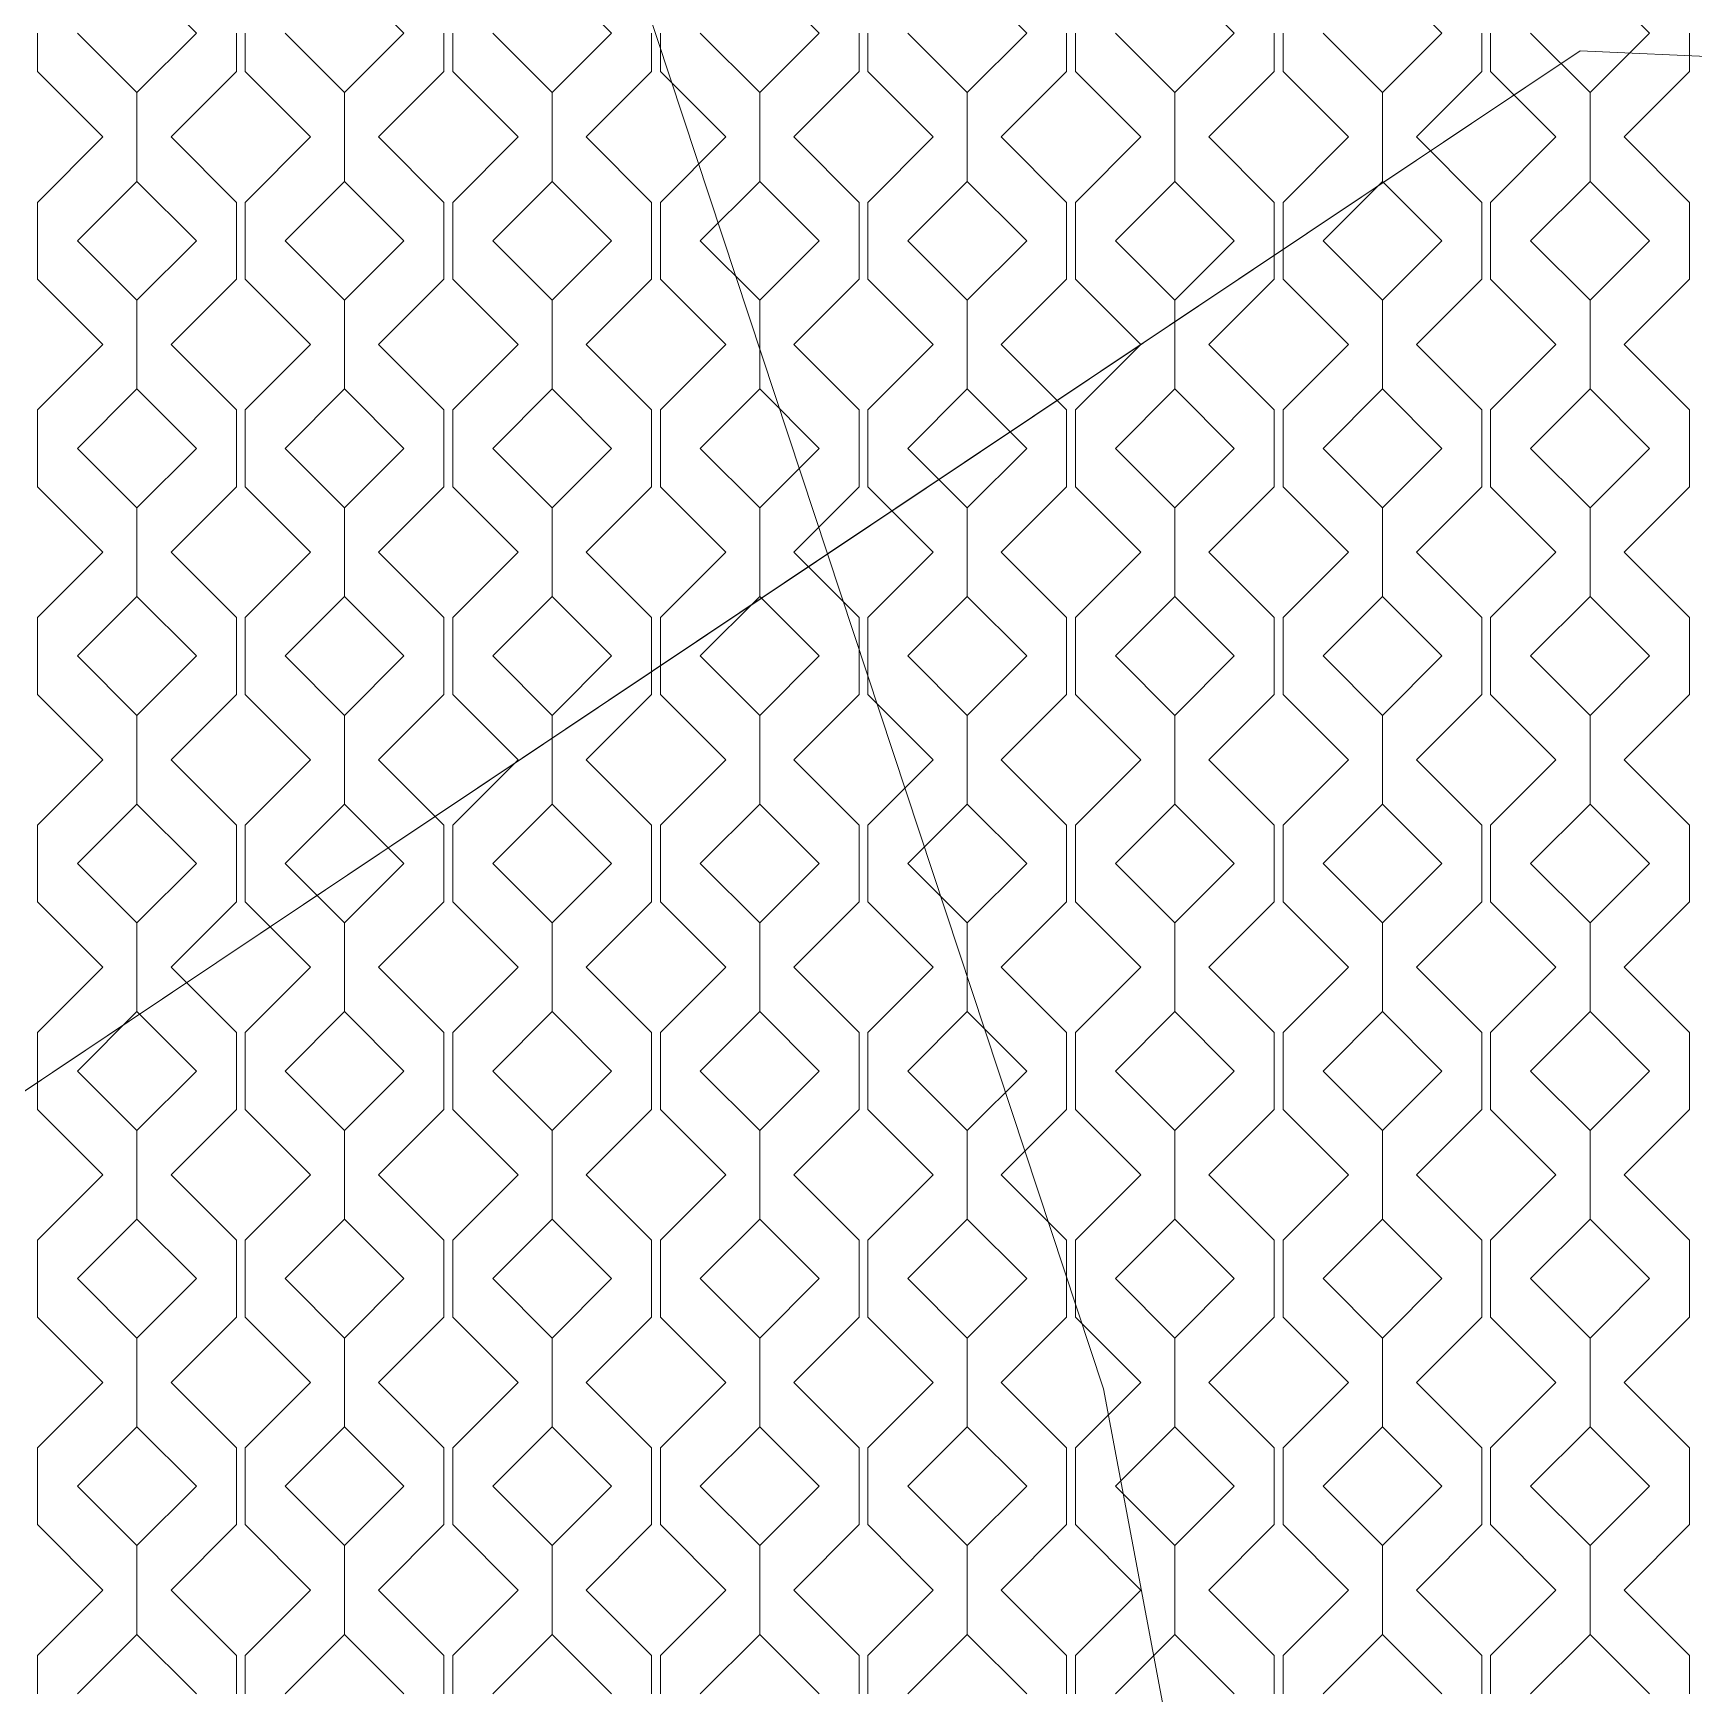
# Model space of a CAD drawing. Header units: millimetres. Extents: x -20794 to 71174, y -103753 to 30644.
# Drawn here: x -2167 to 500, y 15667 to 18333 of the extents above; entities that cross this region are included whole.
import ezdxf

# ---------------------------------------------------------------- set-up
doc = ezdxf.new("R2010")
doc.units = ezdxf.units.MM
doc.header["$MEASUREMENT"] = 0
doc.layers.add('2D - Общий_Ном._пера__1', color=7, linetype='Continuous', lineweight=13)
doc.layers.add('Местность - Рельеф_Ном._пера__1', color=7, linetype='Continuous', lineweight=13)
doc.layers.add('Местность - Рельеф', color=7, linetype='Continuous')
doc.layers.add('Местность - Рельеф_Ном._пера__102', color=7, linetype='Continuous', lineweight=5, true_color=0xcccccc)

# ---------------------------------------------------------------- blocks, each defined once
blk = doc.blocks.new('*X1')
at = {"layer": 'Местность - Рельеф_Ном._пера__102', "color": 254, "linetype": 'Continuous', "lineweight": 5, "true_color": 0xcccccc}
for p, q in [((-1999.997835, 18428.7446), (-1904.5682, 18333.315)), ((-1666.664835, 18428.7446), (-1571.2352, 18333.315)), ((-1333.331835, 18428.7446), (-1237.9022, 18333.315)), ((-999.998835, 18428.7446), (-904.5692, 18333.315)), ((-666.665835, 18428.7446), (-571.2362, 18333.315)), ((-333.332835, 18428.7446), (-237.9032, 18333.315)), ((0.000165, 18428.7446), (95.4298, 18333.315)), ((333.333165, 18428.7446), (428.7628, 18333.315)), ((-2159.567, 18333.315), (-2159.567, 18271.571)), ((-1999.998, 18237.886), (-2095.427, 18333.315)), ((-1904.5684, 18333.315), (-1999.998, 18237.886)), ((-1840.429, 18333.315), (-1840.429, 18271.571)), ((-1826.234, 18333.315), (-1826.234, 18271.571)), ((-1666.665, 18237.886), (-1762.094, 18333.315)), ((-1571.2354, 18333.315), (-1666.665, 18237.886)), ((-1507.096, 18333.315), (-1507.096, 18271.571)), ((-1492.901, 18333.315), (-1492.901, 18271.571)), ((-1333.332, 18237.886), (-1428.761, 18333.315)), ((-1237.9024, 18333.315), (-1333.332, 18237.886)), ((-1173.763, 18333.315), (-1173.763, 18271.571)), ((-1159.568, 18333.315), (-1159.568, 18271.571)), ((-999.999, 18237.886), (-1095.428, 18333.315)), ((-904.5694, 18333.315), (-999.999, 18237.886)), ((-840.43, 18333.315), (-840.43, 18271.571)), ((-826.235, 18333.315), (-826.235, 18271.571)), ((-666.666, 18237.886), (-762.095, 18333.315)), ((-571.2364, 18333.315), (-666.666, 18237.886)), ((-507.097, 18333.315), (-507.097, 18271.571)), ((-492.902, 18333.315), (-492.902, 18271.571)), ((-333.333, 18237.886), (-428.762, 18333.315)), ((-237.9034, 18333.315), (-333.333, 18237.886)), ((-173.764, 18333.315), (-173.764, 18271.571)), ((-159.569, 18333.315), (-159.569, 18271.571)), ((0, 18237.886), (-95.429, 18333.315)), ((95.4296, 18333.315), (0, 18237.886)), ((159.569, 18333.315), (159.569, 18271.571)), ((173.764, 18333.315), (173.764, 18271.571)), ((333.333, 18237.886), (237.904, 18333.315)), ((428.7626, 18333.315), (333.333, 18237.886)), ((492.902, 18333.315), (492.902, 18271.571)), ((-2054.645, 18166.649), (-2159.567, 18271.571)), ((-1840.429, 18271.571), (-1945.3511, 18166.649)), ((-1721.312, 18166.649), (-1826.234, 18271.571)), ((-1507.096, 18271.571), (-1612.0181, 18166.649)), ((-1387.979, 18166.649), (-1492.901, 18271.571)), ((-1173.763, 18271.571), (-1278.6851, 18166.649)), ((-1054.646, 18166.649), (-1159.568, 18271.571)), ((-840.43, 18271.571), (-945.3521, 18166.649)), ((-721.313, 18166.649), (-826.235, 18271.571)), ((-507.097, 18271.571), (-612.0191, 18166.649)), ((-387.98, 18166.649), (-492.902, 18271.571)), ((-173.764, 18271.571), (-278.6861, 18166.649)), ((-54.647, 18166.649), (-159.569, 18271.571)), ((159.569, 18271.571), (54.6469, 18166.649)), ((278.686, 18166.649), (173.764, 18271.571)), ((492.902, 18271.571), (387.9799, 18166.649)), ((-1999.998, 18095.4116), (-1999.998, 18237.886)), ((-1999.997835, 18237.886), (-1999.997835, 18095.4116)), ((-1666.665, 18095.4116), (-1666.665, 18237.886)), ((-1666.664835, 18237.886), (-1666.664835, 18095.4116)), ((-1333.332, 18095.4116), (-1333.332, 18237.886)), ((-1333.331835, 18237.886), (-1333.331835, 18095.4116)), ((-999.999, 18095.4116), (-999.999, 18237.886)), ((-999.998835, 18237.886), (-999.998835, 18095.4116)), ((-666.666, 18095.4116), (-666.666, 18237.886)), ((-666.665835, 18237.886), (-666.665835, 18095.4116)), ((-333.333, 18095.4116), (-333.333, 18237.886)), ((-333.332835, 18237.886), (-333.332835, 18095.4116)), ((0, 18095.4116), (0, 18237.886)), ((0.000165, 18237.886), (0.000165, 18095.4116)), ((333.333, 18095.4116), (333.333, 18237.886)), ((333.333165, 18237.886), (333.333165, 18095.4116)), ((-2159.567, 18061.7265), (-2054.645, 18166.649)), ((-1945.3511, 18166.649), (-1840.429, 18061.7265)), ((-1826.234, 18061.7265), (-1721.312, 18166.649)), ((-1612.0181, 18166.649), (-1507.096, 18061.7265)), ((-1492.901, 18061.7265), (-1387.979, 18166.649)), ((-1278.6851, 18166.649), (-1173.763, 18061.7265)), ((-1159.568, 18061.7265), (-1054.646, 18166.649)), ((-945.3521, 18166.649), (-840.43, 18061.7265)), ((-826.235, 18061.7265), (-721.313, 18166.649)), ((-612.0191, 18166.649), (-507.097, 18061.7265)), ((-492.902, 18061.7265), (-387.98, 18166.649)), ((-278.6861, 18166.649), (-173.764, 18061.7265)), ((-159.569, 18061.7265), (-54.647, 18166.649)), ((54.6469, 18166.649), (159.569, 18061.7265)), ((173.764, 18061.7265), (278.686, 18166.649)), ((387.9799, 18166.649), (492.902, 18061.7265)), ((-2095.427, 17999.982165), (-1999.998, 18095.4118)), ((-1999.997835, 18095.4116), (-1904.5682, 17999.982)), ((-1762.094, 17999.982165), (-1666.665, 18095.4118)), ((-1666.664835, 18095.4116), (-1571.2352, 17999.982)), ((-1428.761, 17999.982165), (-1333.332, 18095.4118)), ((-1333.331835, 18095.4116), (-1237.9022, 17999.982)), ((-1095.428, 17999.982165), (-999.999, 18095.4118)), ((-999.998835, 18095.4116), (-904.5692, 17999.982)), ((-762.095, 17999.982165), (-666.666, 18095.4118)), ((-666.665835, 18095.4116), (-571.2362, 17999.982)), ((-428.762, 17999.982165), (-333.333, 18095.4118)), ((-333.332835, 18095.4116), (-237.9032, 17999.982)), ((-95.429, 17999.982165), (0, 18095.4118)), ((0.000165, 18095.4116), (95.4298, 17999.982)), ((237.904, 17999.982165), (333.333, 18095.4118)), ((333.333165, 18095.4116), (428.7628, 17999.982)), ((-2159.567, 18061.7265), (-2159.567, 17999.982)), ((-1840.429, 18061.7265), (-1840.429, 17999.982)), ((-1826.234, 18061.7265), (-1826.234, 17999.982)), ((-1507.096, 18061.7265), (-1507.096, 17999.982)), ((-1492.901, 18061.7265), (-1492.901, 17999.982)), ((-1173.763, 18061.7265), (-1173.763, 17999.982)), ((-1159.568, 18061.7265), (-1159.568, 17999.982)), ((-840.43, 18061.7265), (-840.43, 17999.982)), ((-826.235, 18061.7265), (-826.235, 17999.982)), ((-507.097, 18061.7265), (-507.097, 17999.982)), ((-492.902, 18061.7265), (-492.902, 17999.982)), ((-173.764, 18061.7265), (-173.764, 17999.982)), ((-159.569, 18061.7265), (-159.569, 17999.982)), ((159.569, 18061.7265), (159.569, 17999.982)), ((173.764, 18061.7265), (173.764, 17999.982)), ((492.902, 18061.7265), (492.902, 17999.982)), ((-2159.567, 17999.982), (-2159.567, 17938.238)), ((-1999.998, 17904.553), (-2095.427, 17999.982)), ((-1904.5684, 17999.982), (-1999.998, 17904.553)), ((-1840.429, 17999.982), (-1840.429, 17938.238)), ((-1826.234, 17999.982), (-1826.234, 17938.238)), ((-1666.665, 17904.553), (-1762.094, 17999.982)), ((-1571.2354, 17999.982), (-1666.665, 17904.553)), ((-1507.096, 17999.982), (-1507.096, 17938.238)), ((-1492.901, 17999.982), (-1492.901, 17938.238)), ((-1333.332, 17904.553), (-1428.761, 17999.982)), ((-1237.9024, 17999.982), (-1333.332, 17904.553)), ((-1173.763, 17999.982), (-1173.763, 17938.238)), ((-1159.568, 17999.982), (-1159.568, 17938.238)), ((-999.999, 17904.553), (-1095.428, 17999.982)), ((-904.5694, 17999.982), (-999.999, 17904.553)), ((-840.43, 17999.982), (-840.43, 17938.238)), ((-826.235, 17999.982), (-826.235, 17938.238)), ((-666.666, 17904.553), (-762.095, 17999.982)), ((-571.2364, 17999.982), (-666.666, 17904.553)), ((-507.097, 17999.982), (-507.097, 17938.238)), ((-492.902, 17999.982), (-492.902, 17938.238)), ((-333.333, 17904.553), (-428.762, 17999.982)), ((-237.9034, 17999.982), (-333.333, 17904.553)), ((-173.764, 17999.982), (-173.764, 17938.238)), ((-159.569, 17999.982), (-159.569, 17938.238)), ((0, 17904.553), (-95.429, 17999.982)), ((95.4296, 17999.982), (0, 17904.553)), ((159.569, 17999.982), (159.569, 17938.238)), ((173.764, 17999.982), (173.764, 17938.238)), ((333.333, 17904.553), (237.904, 17999.982)), ((428.7626, 17999.982), (333.333, 17904.553)), ((492.902, 17999.982), (492.902, 17938.238)), ((-2054.645, 17833.316), (-2159.567, 17938.238)), ((-1840.429, 17938.238), (-1945.3511, 17833.316)), ((-1721.312, 17833.316), (-1826.234, 17938.238)), ((-1507.096, 17938.238), (-1612.0181, 17833.316)), ((-1387.979, 17833.316), (-1492.901, 17938.238)), ((-1173.763, 17938.238), (-1278.6851, 17833.316)), ((-1054.646, 17833.316), (-1159.568, 17938.238)), ((-840.43, 17938.238), (-945.3521, 17833.316)), ((-721.313, 17833.316), (-826.235, 17938.238)), ((-507.097, 17938.238), (-612.0191, 17833.316)), ((-387.98, 17833.316), (-492.902, 17938.238)), ((-173.764, 17938.238), (-278.6861, 17833.316)), ((-54.647, 17833.316), (-159.569, 17938.238)), ((159.569, 17938.238), (54.6469, 17833.316)), ((278.686, 17833.316), (173.764, 17938.238)), ((492.902, 17938.238), (387.9799, 17833.316)), ((-1999.998, 17762.0786), (-1999.998, 17904.553)), ((-1999.997835, 17904.553), (-1999.997835, 17762.0786)), ((-1666.665, 17762.0786), (-1666.665, 17904.553)), ((-1666.664835, 17904.553), (-1666.664835, 17762.0786)), ((-1333.332, 17762.0786), (-1333.332, 17904.553)), ((-1333.331835, 17904.553), (-1333.331835, 17762.0786)), ((-999.999, 17762.0786), (-999.999, 17904.553)), ((-999.998835, 17904.553), (-999.998835, 17762.0786)), ((-666.666, 17762.0786), (-666.666, 17904.553)), ((-666.665835, 17904.553), (-666.665835, 17762.0786)), ((-333.333, 17762.0786), (-333.333, 17904.553)), ((-333.332835, 17904.553), (-333.332835, 17762.0786)), ((0, 17762.0786), (0, 17904.553)), ((0.000165, 17904.553), (0.000165, 17762.0786)), ((333.333, 17762.0786), (333.333, 17904.553)), ((333.333165, 17904.553), (333.333165, 17762.0786)), ((-2159.567, 17728.3935), (-2054.645, 17833.316)), ((-1945.3511, 17833.316), (-1840.429, 17728.3935)), ((-1826.234, 17728.3935), (-1721.312, 17833.316)), ((-1612.0181, 17833.316), (-1507.096, 17728.3935)), ((-1492.901, 17728.3935), (-1387.979, 17833.316)), ((-1278.6851, 17833.316), (-1173.763, 17728.3935)), ((-1159.568, 17728.3935), (-1054.646, 17833.316)), ((-945.3521, 17833.316), (-840.43, 17728.3935)), ((-826.235, 17728.3935), (-721.313, 17833.316)), ((-612.0191, 17833.316), (-507.097, 17728.3935)), ((-492.902, 17728.3935), (-387.98, 17833.316)), ((-278.6861, 17833.316), (-173.764, 17728.3935)), ((-159.569, 17728.3935), (-54.647, 17833.316)), ((54.6469, 17833.316), (159.569, 17728.3935)), ((173.764, 17728.3935), (278.686, 17833.316)), ((387.9799, 17833.316), (492.902, 17728.3935)), ((-2095.427, 17666.649165), (-1999.998, 17762.0788)), ((-1999.997835, 17762.0786), (-1904.5682, 17666.649)), ((-1762.094, 17666.649165), (-1666.665, 17762.0788)), ((-1666.664835, 17762.0786), (-1571.2352, 17666.649)), ((-1428.761, 17666.649165), (-1333.332, 17762.0788)), ((-1333.331835, 17762.0786), (-1237.9022, 17666.649)), ((-1095.428, 17666.649165), (-999.999, 17762.0788)), ((-999.998835, 17762.0786), (-904.5692, 17666.649)), ((-762.095, 17666.649165), (-666.666, 17762.0788)), ((-666.665835, 17762.0786), (-571.2362, 17666.649)), ((-428.762, 17666.649165), (-333.333, 17762.0788)), ((-333.332835, 17762.0786), (-237.9032, 17666.649)), ((-95.429, 17666.649165), (0, 17762.0788)), ((0.000165, 17762.0786), (95.4298, 17666.649)), ((237.904, 17666.649165), (333.333, 17762.0788)), ((333.333165, 17762.0786), (428.7628, 17666.649)), ((-2159.567, 17728.3935), (-2159.567, 17666.649)), ((-1840.429, 17728.3935), (-1840.429, 17666.649)), ((-1826.234, 17728.3935), (-1826.234, 17666.649)), ((-1507.096, 17728.3935), (-1507.096, 17666.649)), ((-1492.901, 17728.3935), (-1492.901, 17666.649)), ((-1173.763, 17728.3935), (-1173.763, 17666.649)), ((-1159.568, 17728.3935), (-1159.568, 17666.649)), ((-840.43, 17728.3935), (-840.43, 17666.649)), ((-826.235, 17728.3935), (-826.235, 17666.649)), ((-507.097, 17728.3935), (-507.097, 17666.649)), ((-492.902, 17728.3935), (-492.902, 17666.649)), ((-173.764, 17728.3935), (-173.764, 17666.649)), ((-159.569, 17728.3935), (-159.569, 17666.649)), ((159.569, 17728.3935), (159.569, 17666.649)), ((173.764, 17728.3935), (173.764, 17666.649)), ((492.902, 17728.3935), (492.902, 17666.649)), ((-2159.567, 17666.649), (-2159.567, 17604.905)), ((-1999.998, 17571.22), (-2095.427, 17666.649)), ((-1904.5684, 17666.649), (-1999.998, 17571.22)), ((-1840.429, 17666.649), (-1840.429, 17604.905)), ((-1826.234, 17666.649), (-1826.234, 17604.905)), ((-1666.665, 17571.22), (-1762.094, 17666.649)), ((-1571.2354, 17666.649), (-1666.665, 17571.22)), ((-1507.096, 17666.649), (-1507.096, 17604.905)), ((-1492.901, 17666.649), (-1492.901, 17604.905)), ((-1333.332, 17571.22), (-1428.761, 17666.649)), ((-1237.9024, 17666.649), (-1333.332, 17571.22)), ((-1173.763, 17666.649), (-1173.763, 17604.905)), ((-1159.568, 17666.649), (-1159.568, 17604.905)), ((-999.999, 17571.22), (-1095.428, 17666.649)), ((-904.5694, 17666.649), (-999.999, 17571.22)), ((-840.43, 17666.649), (-840.43, 17604.905)), ((-826.235, 17666.649), (-826.235, 17604.905)), ((-666.666, 17571.22), (-762.095, 17666.649)), ((-571.2364, 17666.649), (-666.666, 17571.22)), ((-507.097, 17666.649), (-507.097, 17604.905)), ((-492.902, 17666.649), (-492.902, 17604.905)), ((-333.333, 17571.22), (-428.762, 17666.649)), ((-237.9034, 17666.649), (-333.333, 17571.22)), ((-173.764, 17666.649), (-173.764, 17604.905)), ((-159.569, 17666.649), (-159.569, 17604.905)), ((0, 17571.22), (-95.429, 17666.649)), ((95.4296, 17666.649), (0, 17571.22)), ((159.569, 17666.649), (159.569, 17604.905)), ((173.764, 17666.649), (173.764, 17604.905)), ((333.333, 17571.22), (237.904, 17666.649)), ((428.7626, 17666.649), (333.333, 17571.22)), ((492.902, 17666.649), (492.902, 17604.905)), ((-2054.645, 17499.983), (-2159.567, 17604.905)), ((-1840.429, 17604.905), (-1945.3511, 17499.983)), ((-1721.312, 17499.983), (-1826.234, 17604.905)), ((-1507.096, 17604.905), (-1612.0181, 17499.983)), ((-1387.979, 17499.983), (-1492.901, 17604.905)), ((-1173.763, 17604.905), (-1278.6851, 17499.983)), ((-1054.646, 17499.983), (-1159.568, 17604.905)), ((-840.43, 17604.905), (-945.3521, 17499.983)), ((-721.313, 17499.983), (-826.235, 17604.905)), ((-507.097, 17604.905), (-612.0191, 17499.983)), ((-387.98, 17499.983), (-492.902, 17604.905)), ((-173.764, 17604.905), (-278.6861, 17499.983)), ((-54.647, 17499.983), (-159.569, 17604.905)), ((159.569, 17604.905), (54.6469, 17499.983)), ((278.686, 17499.983), (173.764, 17604.905)), ((492.902, 17604.905), (387.9799, 17499.983)), ((-1999.998, 17428.7456), (-1999.998, 17571.22)), ((-1999.997835, 17571.22), (-1999.997835, 17428.7456)), ((-1666.665, 17428.7456), (-1666.665, 17571.22)), ((-1666.664835, 17571.22), (-1666.664835, 17428.7456)), ((-1333.332, 17428.7456), (-1333.332, 17571.22)), ((-1333.331835, 17571.22), (-1333.331835, 17428.7456)), ((-999.999, 17428.7456), (-999.999, 17571.22)), ((-999.998835, 17571.22), (-999.998835, 17428.7456)), ((-666.666, 17428.7456), (-666.666, 17571.22)), ((-666.665835, 17571.22), (-666.665835, 17428.7456)), ((-333.333, 17428.7456), (-333.333, 17571.22)), ((-333.332835, 17571.22), (-333.332835, 17428.7456)), ((0, 17428.7456), (0, 17571.22)), ((0.000165, 17571.22), (0.000165, 17428.7456)), ((333.333, 17428.7456), (333.333, 17571.22)), ((333.333165, 17571.22), (333.333165, 17428.7456)), ((-2159.567, 17395.0605), (-2054.645, 17499.983)), ((-1945.3511, 17499.983), (-1840.429, 17395.0605)), ((-1826.234, 17395.0605), (-1721.312, 17499.983)), ((-1612.0181, 17499.983), (-1507.096, 17395.0605)), ((-1492.901, 17395.0605), (-1387.979, 17499.983)), ((-1278.6851, 17499.983), (-1173.763, 17395.0605)), ((-1159.568, 17395.0605), (-1054.646, 17499.983)), ((-945.3521, 17499.983), (-840.43, 17395.0605)), ((-826.235, 17395.0605), (-721.313, 17499.983)), ((-612.0191, 17499.983), (-507.097, 17395.0605)), ((-492.902, 17395.0605), (-387.98, 17499.983)), ((-278.6861, 17499.983), (-173.764, 17395.0605)), ((-159.569, 17395.0605), (-54.647, 17499.983)), ((54.6469, 17499.983), (159.569, 17395.0605)), ((173.764, 17395.0605), (278.686, 17499.983)), ((387.9799, 17499.983), (492.902, 17395.0605)), ((-2095.427, 17333.316165), (-1999.998, 17428.7458)), ((-1999.997835, 17428.7456), (-1904.5682, 17333.316)), ((-1762.094, 17333.316165), (-1666.665, 17428.7458)), ((-1666.664835, 17428.7456), (-1571.2352, 17333.316)), ((-1428.761, 17333.316165), (-1333.332, 17428.7458)), ((-1333.331835, 17428.7456), (-1237.9022, 17333.316)), ((-1095.428, 17333.316165), (-999.999, 17428.7458)), ((-999.998835, 17428.7456), (-904.5692, 17333.316)), ((-762.095, 17333.316165), (-666.666, 17428.7458)), ((-666.665835, 17428.7456), (-571.2362, 17333.316)), ((-428.762, 17333.316165), (-333.333, 17428.7458)), ((-333.332835, 17428.7456), (-237.9032, 17333.316)), ((-95.429, 17333.316165), (0, 17428.7458)), ((0.000165, 17428.7456), (95.4298, 17333.316)), ((237.904, 17333.316165), (333.333, 17428.7458)), ((333.333165, 17428.7456), (428.7628, 17333.316)), ((-2159.567, 17395.0605), (-2159.567, 17333.316)), ((-1840.429, 17395.0605), (-1840.429, 17333.316)), ((-1826.234, 17395.0605), (-1826.234, 17333.316)), ((-1507.096, 17395.0605), (-1507.096, 17333.316)), ((-1492.901, 17395.0605), (-1492.901, 17333.316)), ((-1173.763, 17395.0605), (-1173.763, 17333.316)), ((-1159.568, 17395.0605), (-1159.568, 17333.316)), ((-840.43, 17395.0605), (-840.43, 17333.316)), ((-826.235, 17395.0605), (-826.235, 17333.316)), ((-507.097, 17395.0605), (-507.097, 17333.316)), ((-492.902, 17395.0605), (-492.902, 17333.316)), ((-173.764, 17395.0605), (-173.764, 17333.316)), ((-159.569, 17395.0605), (-159.569, 17333.316)), ((159.569, 17395.0605), (159.569, 17333.316)), ((173.764, 17395.0605), (173.764, 17333.316)), ((492.902, 17395.0605), (492.902, 17333.316)), ((-2159.567, 17333.316), (-2159.567, 17271.572)), ((-1999.998, 17237.887), (-2095.427, 17333.316)), ((-1904.5684, 17333.316), (-1999.998, 17237.887)), ((-1840.429, 17333.316), (-1840.429, 17271.572)), ((-1826.234, 17333.316), (-1826.234, 17271.572)), ((-1666.665, 17237.887), (-1762.094, 17333.316)), ((-1571.2354, 17333.316), (-1666.665, 17237.887)), ((-1507.096, 17333.316), (-1507.096, 17271.572)), ((-1492.901, 17333.316), (-1492.901, 17271.572)), ((-1333.332, 17237.887), (-1428.761, 17333.316)), ((-1237.9024, 17333.316), (-1333.332, 17237.887)), ((-1173.763, 17333.316), (-1173.763, 17271.572)), ((-1159.568, 17333.316), (-1159.568, 17271.572)), ((-999.999, 17237.887), (-1095.428, 17333.316)), ((-904.5694, 17333.316), (-999.999, 17237.887)), ((-840.43, 17333.316), (-840.43, 17271.572)), ((-826.235, 17333.316), (-826.235, 17271.572)), ((-666.666, 17237.887), (-762.095, 17333.316)), ((-571.2364, 17333.316), (-666.666, 17237.887)), ((-507.097, 17333.316), (-507.097, 17271.572)), ((-492.902, 17333.316), (-492.902, 17271.572)), ((-333.333, 17237.887), (-428.762, 17333.316)), ((-237.9034, 17333.316), (-333.333, 17237.887)), ((-173.764, 17333.316), (-173.764, 17271.572)), ((-159.569, 17333.316), (-159.569, 17271.572)), ((0, 17237.887), (-95.429, 17333.316)), ((95.4296, 17333.316), (0, 17237.887)), ((159.569, 17333.316), (159.569, 17271.572)), ((173.764, 17333.316), (173.764, 17271.572)), ((333.333, 17237.887), (237.904, 17333.316)), ((428.7626, 17333.316), (333.333, 17237.887)), ((492.902, 17333.316), (492.902, 17271.572)), ((-2054.645, 17166.65), (-2159.567, 17271.572)), ((-1840.429, 17271.572), (-1945.3511, 17166.65)), ((-1721.312, 17166.65), (-1826.234, 17271.572)), ((-1507.096, 17271.572), (-1612.0181, 17166.65)), ((-1387.979, 17166.65), (-1492.901, 17271.572)), ((-1173.763, 17271.572), (-1278.6851, 17166.65)), ((-1054.646, 17166.65), (-1159.568, 17271.572)), ((-840.43, 17271.572), (-945.3521, 17166.65)), ((-721.313, 17166.65), (-826.235, 17271.572)), ((-507.097, 17271.572), (-612.0191, 17166.65)), ((-387.98, 17166.65), (-492.902, 17271.572)), ((-173.764, 17271.572), (-278.6861, 17166.65)), ((-54.647, 17166.65), (-159.569, 17271.572)), ((159.569, 17271.572), (54.6469, 17166.65)), ((278.686, 17166.65), (173.764, 17271.572)), ((492.902, 17271.572), (387.9799, 17166.65)), ((-1999.998, 17095.4126), (-1999.998, 17237.887)), ((-1999.997835, 17237.887), (-1999.997835, 17095.4126)), ((-1666.665, 17095.4126), (-1666.665, 17237.887)), ((-1666.664835, 17237.887), (-1666.664835, 17095.4126)), ((-1333.332, 17095.4126), (-1333.332, 17237.887)), ((-1333.331835, 17237.887), (-1333.331835, 17095.4126)), ((-999.999, 17095.4126), (-999.999, 17237.887)), ((-999.998835, 17237.887), (-999.998835, 17095.4126)), ((-666.666, 17095.4126), (-666.666, 17237.887)), ((-666.665835, 17237.887), (-666.665835, 17095.4126)), ((-333.333, 17095.4126), (-333.333, 17237.887)), ((-333.332835, 17237.887), (-333.332835, 17095.4126)), ((0, 17095.4126), (0, 17237.887)), ((0.000165, 17237.887), (0.000165, 17095.4126)), ((333.333, 17095.4126), (333.333, 17237.887)), ((333.333165, 17237.887), (333.333165, 17095.4126)), ((-2159.567, 17061.7275), (-2054.645, 17166.65)), ((-1945.3511, 17166.65), (-1840.429, 17061.7275)), ((-1826.234, 17061.7275), (-1721.312, 17166.65)), ((-1612.0181, 17166.65), (-1507.096, 17061.7275)), ((-1492.901, 17061.7275), (-1387.979, 17166.65)), ((-1278.6851, 17166.65), (-1173.763, 17061.7275)), ((-1159.568, 17061.7275), (-1054.646, 17166.65)), ((-945.3521, 17166.65), (-840.43, 17061.7275)), ((-826.235, 17061.7275), (-721.313, 17166.65)), ((-612.0191, 17166.65), (-507.097, 17061.7275)), ((-492.902, 17061.7275), (-387.98, 17166.65)), ((-278.6861, 17166.65), (-173.764, 17061.7275)), ((-159.569, 17061.7275), (-54.647, 17166.65)), ((54.6469, 17166.65), (159.569, 17061.7275)), ((173.764, 17061.7275), (278.686, 17166.65)), ((387.9799, 17166.65), (492.902, 17061.7275)), ((-2095.427, 16999.983165), (-1999.998, 17095.4128)), ((-1999.997835, 17095.4126), (-1904.5682, 16999.983)), ((-1762.094, 16999.983165), (-1666.665, 17095.4128)), ((-1666.664835, 17095.4126), (-1571.2352, 16999.983)), ((-1428.761, 16999.983165), (-1333.332, 17095.4128)), ((-1333.331835, 17095.4126), (-1237.9022, 16999.983)), ((-1095.428, 16999.983165), (-999.999, 17095.4128)), ((-999.998835, 17095.4126), (-904.5692, 16999.983)), ((-762.095, 16999.983165), (-666.666, 17095.4128)), ((-666.665835, 17095.4126), (-571.2362, 16999.983)), ((-428.762, 16999.983165), (-333.333, 17095.4128)), ((-333.332835, 17095.4126), (-237.9032, 16999.983)), ((-95.429, 16999.983165), (0, 17095.4128)), ((0.000165, 17095.4126), (95.4298, 16999.983)), ((237.904, 16999.983165), (333.333, 17095.4128)), ((333.333165, 17095.4126), (428.7628, 16999.983)), ((-2159.567, 17061.7275), (-2159.567, 16999.983)), ((-1840.429, 17061.7275), (-1840.429, 16999.983)), ((-1826.234, 17061.7275), (-1826.234, 16999.983)), ((-1507.096, 17061.7275), (-1507.096, 16999.983)), ((-1492.901, 17061.7275), (-1492.901, 16999.983)), ((-1173.763, 17061.7275), (-1173.763, 16999.983)), ((-1159.568, 17061.7275), (-1159.568, 16999.983)), ((-840.43, 17061.7275), (-840.43, 16999.983)), ((-826.235, 17061.7275), (-826.235, 16999.983)), ((-507.097, 17061.7275), (-507.097, 16999.983)), ((-492.902, 17061.7275), (-492.902, 16999.983)), ((-173.764, 17061.7275), (-173.764, 16999.983)), ((-159.569, 17061.7275), (-159.569, 16999.983)), ((159.569, 17061.7275), (159.569, 16999.983)), ((173.764, 17061.7275), (173.764, 16999.983)), ((492.902, 17061.7275), (492.902, 16999.983)), ((-2159.567, 16999.983), (-2159.567, 16938.239)), ((-1999.998, 16904.554), (-2095.427, 16999.983)), ((-1904.5684, 16999.983), (-1999.998, 16904.554)), ((-1840.429, 16999.983), (-1840.429, 16938.239)), ((-1826.234, 16999.983), (-1826.234, 16938.239)), ((-1666.665, 16904.554), (-1762.094, 16999.983)), ((-1571.2354, 16999.983), (-1666.665, 16904.554)), ((-1507.096, 16999.983), (-1507.096, 16938.239)), ((-1492.901, 16999.983), (-1492.901, 16938.239)), ((-1333.332, 16904.554), (-1428.761, 16999.983)), ((-1237.9024, 16999.983), (-1333.332, 16904.554)), ((-1173.763, 16999.983), (-1173.763, 16938.239)), ((-1159.568, 16999.983), (-1159.568, 16938.239)), ((-999.999, 16904.554), (-1095.428, 16999.983)), ((-904.5694, 16999.983), (-999.999, 16904.554)), ((-840.43, 16999.983), (-840.43, 16938.239)), ((-826.235, 16999.983), (-826.235, 16938.239)), ((-666.666, 16904.554), (-762.095, 16999.983)), ((-571.2364, 16999.983), (-666.666, 16904.554)), ((-507.097, 16999.983), (-507.097, 16938.239)), ((-492.902, 16999.983), (-492.902, 16938.239)), ((-333.333, 16904.554), (-428.762, 16999.983)), ((-237.9034, 16999.983), (-333.333, 16904.554)), ((-173.764, 16999.983), (-173.764, 16938.239)), ((-159.569, 16999.983), (-159.569, 16938.239)), ((0, 16904.554), (-95.429, 16999.983)), ((95.4296, 16999.983), (0, 16904.554)), ((159.569, 16999.983), (159.569, 16938.239)), ((173.764, 16999.983), (173.764, 16938.239)), ((333.333, 16904.554), (237.904, 16999.983)), ((428.7626, 16999.983), (333.333, 16904.554)), ((492.902, 16999.983), (492.902, 16938.239)), ((-2054.645, 16833.317), (-2159.567, 16938.239)), ((-1840.429, 16938.239), (-1945.3511, 16833.317)), ((-1721.312, 16833.317), (-1826.234, 16938.239)), ((-1507.096, 16938.239), (-1612.0181, 16833.317)), ((-1387.979, 16833.317), (-1492.901, 16938.239)), ((-1173.763, 16938.239), (-1278.6851, 16833.317)), ((-1054.646, 16833.317), (-1159.568, 16938.239)), ((-840.43, 16938.239), (-945.3521, 16833.317)), ((-721.313, 16833.317), (-826.235, 16938.239)), ((-507.097, 16938.239), (-612.0191, 16833.317)), ((-387.98, 16833.317), (-492.902, 16938.239)), ((-173.764, 16938.239), (-278.6861, 16833.317)), ((-54.647, 16833.317), (-159.569, 16938.239)), ((159.569, 16938.239), (54.6469, 16833.317)), ((278.686, 16833.317), (173.764, 16938.239)), ((492.902, 16938.239), (387.9799, 16833.317)), ((-1999.998, 16762.0796), (-1999.998, 16904.554)), ((-1999.997835, 16904.554), (-1999.997835, 16762.0796)), ((-1666.665, 16762.0796), (-1666.665, 16904.554)), ((-1666.664835, 16904.554), (-1666.664835, 16762.0796)), ((-1333.332, 16762.0796), (-1333.332, 16904.554)), ((-1333.331835, 16904.554), (-1333.331835, 16762.0796)), ((-999.999, 16762.0796), (-999.999, 16904.554)), ((-999.998835, 16904.554), (-999.998835, 16762.0796)), ((-666.666, 16762.0796), (-666.666, 16904.554)), ((-666.665835, 16904.554), (-666.665835, 16762.0796)), ((-333.333, 16762.0796), (-333.333, 16904.554)), ((-333.332835, 16904.554), (-333.332835, 16762.0796)), ((0, 16762.0796), (0, 16904.554)), ((0.000165, 16904.554), (0.000165, 16762.0796)), ((333.333, 16762.0796), (333.333, 16904.554)), ((333.333165, 16904.554), (333.333165, 16762.0796)), ((-2159.567, 16728.3945), (-2054.645, 16833.317)), ((-1945.3511, 16833.317), (-1840.429, 16728.3945)), ((-1826.234, 16728.3945), (-1721.312, 16833.317)), ((-1612.0181, 16833.317), (-1507.096, 16728.3945)), ((-1492.901, 16728.3945), (-1387.979, 16833.317)), ((-1278.6851, 16833.317), (-1173.763, 16728.3945)), ((-1159.568, 16728.3945), (-1054.646, 16833.317)), ((-945.3521, 16833.317), (-840.43, 16728.3945)), ((-826.235, 16728.3945), (-721.313, 16833.317)), ((-612.0191, 16833.317), (-507.097, 16728.3945)), ((-492.902, 16728.3945), (-387.98, 16833.317)), ((-278.6861, 16833.317), (-173.764, 16728.3945)), ((-159.569, 16728.3945), (-54.647, 16833.317)), ((54.6469, 16833.317), (159.569, 16728.3945)), ((173.764, 16728.3945), (278.686, 16833.317)), ((387.9799, 16833.317), (492.902, 16728.3945)), ((-2095.427, 16666.650165), (-1999.998, 16762.0798)), ((-1999.997835, 16762.0796), (-1904.5682, 16666.65)), ((-1762.094, 16666.650165), (-1666.665, 16762.0798)), ((-1666.664835, 16762.0796), (-1571.2352, 16666.65)), ((-1428.761, 16666.650165), (-1333.332, 16762.0798)), ((-1333.331835, 16762.0796), (-1237.9022, 16666.65)), ((-1095.428, 16666.650165), (-999.999, 16762.0798)), ((-999.998835, 16762.0796), (-904.5692, 16666.65)), ((-762.095, 16666.650165), (-666.666, 16762.0798)), ((-666.665835, 16762.0796), (-571.2362, 16666.65)), ((-428.762, 16666.650165), (-333.333, 16762.0798)), ((-333.332835, 16762.0796), (-237.9032, 16666.65)), ((-95.429, 16666.650165), (0, 16762.0798)), ((0.000165, 16762.0796), (95.4298, 16666.65)), ((237.904, 16666.650165), (333.333, 16762.0798)), ((333.333165, 16762.0796), (428.7628, 16666.65)), ((-2159.567, 16728.3945), (-2159.567, 16666.65)), ((-1840.429, 16728.3945), (-1840.429, 16666.65)), ((-1826.234, 16728.3945), (-1826.234, 16666.65)), ((-1507.096, 16728.3945), (-1507.096, 16666.65)), ((-1492.901, 16728.3945), (-1492.901, 16666.65)), ((-1173.763, 16728.3945), (-1173.763, 16666.65)), ((-1159.568, 16728.3945), (-1159.568, 16666.65)), ((-840.43, 16728.3945), (-840.43, 16666.65)), ((-826.235, 16728.3945), (-826.235, 16666.65)), ((-507.097, 16728.3945), (-507.097, 16666.65)), ((-492.902, 16728.3945), (-492.902, 16666.65)), ((-173.764, 16728.3945), (-173.764, 16666.65)), ((-159.569, 16728.3945), (-159.569, 16666.65)), ((159.569, 16728.3945), (159.569, 16666.65)), ((173.764, 16728.3945), (173.764, 16666.65)), ((492.902, 16728.3945), (492.902, 16666.65)), ((-2159.567, 16666.65), (-2159.567, 16604.906)), ((-1999.998, 16571.221), (-2095.427, 16666.65)), ((-1904.5684, 16666.65), (-1999.998, 16571.221)), ((-1840.429, 16666.65), (-1840.429, 16604.906)), ((-1826.234, 16666.65), (-1826.234, 16604.906)), ((-1666.665, 16571.221), (-1762.094, 16666.65)), ((-1571.2354, 16666.65), (-1666.665, 16571.221)), ((-1507.096, 16666.65), (-1507.096, 16604.906)), ((-1492.901, 16666.65), (-1492.901, 16604.906)), ((-1333.332, 16571.221), (-1428.761, 16666.65)), ((-1237.9024, 16666.65), (-1333.332, 16571.221)), ((-1173.763, 16666.65), (-1173.763, 16604.906)), ((-1159.568, 16666.65), (-1159.568, 16604.906)), ((-999.999, 16571.221), (-1095.428, 16666.65)), ((-904.5694, 16666.65), (-999.999, 16571.221)), ((-840.43, 16666.65), (-840.43, 16604.906)), ((-826.235, 16666.65), (-826.235, 16604.906)), ((-666.666, 16571.221), (-762.095, 16666.65)), ((-571.2364, 16666.65), (-666.666, 16571.221)), ((-507.097, 16666.65), (-507.097, 16604.906)), ((-492.902, 16666.65), (-492.902, 16604.906)), ((-333.333, 16571.221), (-428.762, 16666.65)), ((-237.9034, 16666.65), (-333.333, 16571.221)), ((-173.764, 16666.65), (-173.764, 16604.906)), ((-159.569, 16666.65), (-159.569, 16604.906)), ((0, 16571.221), (-95.429, 16666.65)), ((95.4296, 16666.65), (0, 16571.221)), ((159.569, 16666.65), (159.569, 16604.906)), ((173.764, 16666.65), (173.764, 16604.906)), ((333.333, 16571.221), (237.904, 16666.65)), ((428.7626, 16666.65), (333.333, 16571.221)), ((492.902, 16666.65), (492.902, 16604.906)), ((-2054.645, 16499.984), (-2159.567, 16604.906)), ((-1840.429, 16604.906), (-1945.3511, 16499.984)), ((-1721.312, 16499.984), (-1826.234, 16604.906)), ((-1507.096, 16604.906), (-1612.0181, 16499.984)), ((-1387.979, 16499.984), (-1492.901, 16604.906)), ((-1173.763, 16604.906), (-1278.6851, 16499.984)), ((-1054.646, 16499.984), (-1159.568, 16604.906)), ((-840.43, 16604.906), (-945.3521, 16499.984)), ((-721.313, 16499.984), (-826.235, 16604.906)), ((-507.097, 16604.906), (-612.0191, 16499.984)), ((-387.98, 16499.984), (-492.902, 16604.906)), ((-173.764, 16604.906), (-278.6861, 16499.984)), ((-54.647, 16499.984), (-159.569, 16604.906)), ((159.569, 16604.906), (54.6469, 16499.984)), ((278.686, 16499.984), (173.764, 16604.906)), ((492.902, 16604.906), (387.9799, 16499.984)), ((-1999.998, 16428.7466), (-1999.998, 16571.221)), ((-1999.997835, 16571.221), (-1999.997835, 16428.7466)), ((-1666.665, 16428.7466), (-1666.665, 16571.221)), ((-1666.664835, 16571.221), (-1666.664835, 16428.7466)), ((-1333.332, 16428.7466), (-1333.332, 16571.221)), ((-1333.331835, 16571.221), (-1333.331835, 16428.7466)), ((-999.999, 16428.7466), (-999.999, 16571.221)), ((-999.998835, 16571.221), (-999.998835, 16428.7466)), ((-666.666, 16428.7466), (-666.666, 16571.221)), ((-666.665835, 16571.221), (-666.665835, 16428.7466)), ((-333.333, 16428.7466), (-333.333, 16571.221)), ((-333.332835, 16571.221), (-333.332835, 16428.7466)), ((0, 16428.7466), (0, 16571.221)), ((0.000165, 16571.221), (0.000165, 16428.7466)), ((333.333, 16428.7466), (333.333, 16571.221)), ((333.333165, 16571.221), (333.333165, 16428.7466)), ((-2159.567, 16395.0615), (-2054.645, 16499.984)), ((-1945.3511, 16499.984), (-1840.429, 16395.0615)), ((-1826.234, 16395.0615), (-1721.312, 16499.984)), ((-1612.0181, 16499.984), (-1507.096, 16395.0615)), ((-1492.901, 16395.0615), (-1387.979, 16499.984)), ((-1278.6851, 16499.984), (-1173.763, 16395.0615)), ((-1159.568, 16395.0615), (-1054.646, 16499.984)), ((-945.3521, 16499.984), (-840.43, 16395.0615)), ((-826.235, 16395.0615), (-721.313, 16499.984)), ((-612.0191, 16499.984), (-507.097, 16395.0615)), ((-492.902, 16395.0615), (-387.98, 16499.984)), ((-278.6861, 16499.984), (-173.764, 16395.0615)), ((-159.569, 16395.0615), (-54.647, 16499.984)), ((54.6469, 16499.984), (159.569, 16395.0615)), ((173.764, 16395.0615), (278.686, 16499.984)), ((387.9799, 16499.984), (492.902, 16395.0615)), ((-2095.427, 16333.317165), (-1999.998, 16428.7468)), ((-1999.997835, 16428.7466), (-1904.5682, 16333.317)), ((-1762.094, 16333.317165), (-1666.665, 16428.7468)), ((-1666.664835, 16428.7466), (-1571.2352, 16333.317)), ((-1428.761, 16333.317165), (-1333.332, 16428.7468)), ((-1333.331835, 16428.7466), (-1237.9022, 16333.317)), ((-1095.428, 16333.317165), (-999.999, 16428.7468)), ((-999.998835, 16428.7466), (-904.5692, 16333.317)), ((-762.095, 16333.317165), (-666.666, 16428.7468)), ((-666.665835, 16428.7466), (-571.2362, 16333.317)), ((-428.762, 16333.317165), (-333.333, 16428.7468)), ((-333.332835, 16428.7466), (-237.9032, 16333.317)), ((-95.429, 16333.317165), (0, 16428.7468)), ((0.000165, 16428.7466), (95.4298, 16333.317)), ((237.904, 16333.317165), (333.333, 16428.7468)), ((333.333165, 16428.7466), (428.7628, 16333.317)), ((-2159.567, 16395.0615), (-2159.567, 16333.317)), ((-1840.429, 16395.0615), (-1840.429, 16333.317)), ((-1826.234, 16395.0615), (-1826.234, 16333.317)), ((-1507.096, 16395.0615), (-1507.096, 16333.317)), ((-1492.901, 16395.0615), (-1492.901, 16333.317)), ((-1173.763, 16395.0615), (-1173.763, 16333.317)), ((-1159.568, 16395.0615), (-1159.568, 16333.317)), ((-840.43, 16395.0615), (-840.43, 16333.317)), ((-826.235, 16395.0615), (-826.235, 16333.317)), ((-507.097, 16395.0615), (-507.097, 16333.317)), ((-492.902, 16395.0615), (-492.902, 16333.317)), ((-173.764, 16395.0615), (-173.764, 16333.317)), ((-159.569, 16395.0615), (-159.569, 16333.317)), ((159.569, 16395.0615), (159.569, 16333.317)), ((173.764, 16395.0615), (173.764, 16333.317)), ((492.902, 16395.0615), (492.902, 16333.317)), ((-2159.567, 16333.317), (-2159.567, 16271.573)), ((-1999.998, 16237.888), (-2095.427, 16333.317)), ((-1904.5684, 16333.317), (-1999.998, 16237.888)), ((-1840.429, 16333.317), (-1840.429, 16271.573)), ((-1826.234, 16333.317), (-1826.234, 16271.573)), ((-1666.665, 16237.888), (-1762.094, 16333.317)), ((-1571.2354, 16333.317), (-1666.665, 16237.888)), ((-1507.096, 16333.317), (-1507.096, 16271.573)), ((-1492.901, 16333.317), (-1492.901, 16271.573)), ((-1333.332, 16237.888), (-1428.761, 16333.317)), ((-1237.9024, 16333.317), (-1333.332, 16237.888)), ((-1173.763, 16333.317), (-1173.763, 16271.573)), ((-1159.568, 16333.317), (-1159.568, 16271.573)), ((-999.999, 16237.888), (-1095.428, 16333.317)), ((-904.5694, 16333.317), (-999.999, 16237.888)), ((-840.43, 16333.317), (-840.43, 16271.573)), ((-826.235, 16333.317), (-826.235, 16271.573)), ((-666.666, 16237.888), (-762.095, 16333.317)), ((-571.2364, 16333.317), (-666.666, 16237.888)), ((-507.097, 16333.317), (-507.097, 16271.573)), ((-492.902, 16333.317), (-492.902, 16271.573)), ((-333.333, 16237.888), (-428.762, 16333.317)), ((-237.9034, 16333.317), (-333.333, 16237.888)), ((-173.764, 16333.317), (-173.764, 16271.573)), ((-159.569, 16333.317), (-159.569, 16271.573)), ((0, 16237.888), (-95.429, 16333.317)), ((95.4296, 16333.317), (0, 16237.888)), ((159.569, 16333.317), (159.569, 16271.573)), ((173.764, 16333.317), (173.764, 16271.573)), ((333.333, 16237.888), (237.904, 16333.317)), ((428.7626, 16333.317), (333.333, 16237.888)), ((492.902, 16333.317), (492.902, 16271.573)), ((-2054.645, 16166.651), (-2159.567, 16271.573)), ((-1840.429, 16271.573), (-1945.3511, 16166.651)), ((-1721.312, 16166.651), (-1826.234, 16271.573)), ((-1507.096, 16271.573), (-1612.0181, 16166.651)), ((-1387.979, 16166.651), (-1492.901, 16271.573)), ((-1173.763, 16271.573), (-1278.6851, 16166.651)), ((-1054.646, 16166.651), (-1159.568, 16271.573)), ((-840.43, 16271.573), (-945.3521, 16166.651)), ((-721.313, 16166.651), (-826.235, 16271.573)), ((-507.097, 16271.573), (-612.0191, 16166.651)), ((-387.98, 16166.651), (-492.902, 16271.573)), ((-173.764, 16271.573), (-278.6861, 16166.651)), ((-54.647, 16166.651), (-159.569, 16271.573)), ((159.569, 16271.573), (54.6469, 16166.651)), ((278.686, 16166.651), (173.764, 16271.573)), ((492.902, 16271.573), (387.9799, 16166.651)), ((-1999.998, 16095.4136), (-1999.998, 16237.888)), ((-1999.997835, 16237.888), (-1999.997835, 16095.4136)), ((-1666.665, 16095.4136), (-1666.665, 16237.888)), ((-1666.664835, 16237.888), (-1666.664835, 16095.4136)), ((-1333.332, 16095.4136), (-1333.332, 16237.888)), ((-1333.331835, 16237.888), (-1333.331835, 16095.4136)), ((-999.999, 16095.4136), (-999.999, 16237.888)), ((-999.998835, 16237.888), (-999.998835, 16095.4136)), ((-666.666, 16095.4136), (-666.666, 16237.888)), ((-666.665835, 16237.888), (-666.665835, 16095.4136)), ((-333.333, 16095.4136), (-333.333, 16237.888)), ((-333.332835, 16237.888), (-333.332835, 16095.4136)), ((0, 16095.4136), (0, 16237.888)), ((0.000165, 16237.888), (0.000165, 16095.4136)), ((333.333, 16095.4136), (333.333, 16237.888)), ((333.333165, 16237.888), (333.333165, 16095.4136)), ((-2159.567, 16061.7285), (-2054.645, 16166.651)), ((-1945.3511, 16166.651), (-1840.429, 16061.7285)), ((-1826.234, 16061.7285), (-1721.312, 16166.651)), ((-1612.0181, 16166.651), (-1507.096, 16061.7285)), ((-1492.901, 16061.7285), (-1387.979, 16166.651)), ((-1278.6851, 16166.651), (-1173.763, 16061.7285)), ((-1159.568, 16061.7285), (-1054.646, 16166.651)), ((-945.3521, 16166.651), (-840.43, 16061.7285)), ((-826.235, 16061.7285), (-721.313, 16166.651)), ((-612.0191, 16166.651), (-507.097, 16061.7285)), ((-492.902, 16061.7285), (-387.98, 16166.651)), ((-278.6861, 16166.651), (-173.764, 16061.7285)), ((-159.569, 16061.7285), (-54.647, 16166.651)), ((54.6469, 16166.651), (159.569, 16061.7285)), ((173.764, 16061.7285), (278.686, 16166.651)), ((387.9799, 16166.651), (492.902, 16061.7285)), ((-2095.427, 15999.984165), (-1999.998, 16095.4138)), ((-1999.997835, 16095.4136), (-1904.5682, 15999.984)), ((-1762.094, 15999.984165), (-1666.665, 16095.4138)), ((-1666.664835, 16095.4136), (-1571.2352, 15999.984)), ((-1428.761, 15999.984165), (-1333.332, 16095.4138)), ((-1333.331835, 16095.4136), (-1237.9022, 15999.984)), ((-1095.428, 15999.984165), (-999.999, 16095.4138)), ((-999.998835, 16095.4136), (-904.5692, 15999.984)), ((-762.095, 15999.984165), (-666.666, 16095.4138)), ((-666.665835, 16095.4136), (-571.2362, 15999.984)), ((-428.762, 15999.984165), (-333.333, 16095.4138)), ((-333.332835, 16095.4136), (-237.9032, 15999.984)), ((-95.429, 15999.984165), (0, 16095.4138)), ((0.000165, 16095.4136), (95.4298, 15999.984)), ((237.904, 15999.984165), (333.333, 16095.4138)), ((333.333165, 16095.4136), (428.7628, 15999.984)), ((-2159.567, 16061.7285), (-2159.567, 15999.984)), ((-1840.429, 16061.7285), (-1840.429, 15999.984)), ((-1826.234, 16061.7285), (-1826.234, 15999.984)), ((-1507.096, 16061.7285), (-1507.096, 15999.984)), ((-1492.901, 16061.7285), (-1492.901, 15999.984)), ((-1173.763, 16061.7285), (-1173.763, 15999.984)), ((-1159.568, 16061.7285), (-1159.568, 15999.984)), ((-840.43, 16061.7285), (-840.43, 15999.984)), ((-826.235, 16061.7285), (-826.235, 15999.984)), ((-507.097, 16061.7285), (-507.097, 15999.984)), ((-492.902, 16061.7285), (-492.902, 15999.984)), ((-173.764, 16061.7285), (-173.764, 15999.984)), ((-159.569, 16061.7285), (-159.569, 15999.984)), ((159.569, 16061.7285), (159.569, 15999.984)), ((173.764, 16061.7285), (173.764, 15999.984)), ((492.902, 16061.7285), (492.902, 15999.984)), ((-2159.567, 15999.984), (-2159.567, 15938.24)), ((-1999.998, 15904.555), (-2095.427, 15999.984)), ((-1904.5684, 15999.984), (-1999.998, 15904.555)), ((-1840.429, 15999.984), (-1840.429, 15938.24)), ((-1826.234, 15999.984), (-1826.234, 15938.24)), ((-1666.665, 15904.555), (-1762.094, 15999.984)), ((-1571.2354, 15999.984), (-1666.665, 15904.555)), ((-1507.096, 15999.984), (-1507.096, 15938.24)), ((-1492.901, 15999.984), (-1492.901, 15938.24)), ((-1333.332, 15904.555), (-1428.761, 15999.984)), ((-1237.9024, 15999.984), (-1333.332, 15904.555)), ((-1173.763, 15999.984), (-1173.763, 15938.24)), ((-1159.568, 15999.984), (-1159.568, 15938.24)), ((-999.999, 15904.555), (-1095.428, 15999.984)), ((-904.5694, 15999.984), (-999.999, 15904.555)), ((-840.43, 15999.984), (-840.43, 15938.24)), ((-826.235, 15999.984), (-826.235, 15938.24)), ((-666.666, 15904.555), (-762.095, 15999.984)), ((-571.2364, 15999.984), (-666.666, 15904.555)), ((-507.097, 15999.984), (-507.097, 15938.24)), ((-492.902, 15999.984), (-492.902, 15938.24)), ((-333.333, 15904.555), (-428.762, 15999.984)), ((-237.9034, 15999.984), (-333.333, 15904.555)), ((-173.764, 15999.984), (-173.764, 15938.24)), ((-159.569, 15999.984), (-159.569, 15938.24)), ((0, 15904.555), (-95.429, 15999.984)), ((95.4296, 15999.984), (0, 15904.555)), ((159.569, 15999.984), (159.569, 15938.24)), ((173.764, 15999.984), (173.764, 15938.24)), ((333.333, 15904.555), (237.904, 15999.984)), ((428.7626, 15999.984), (333.333, 15904.555)), ((492.902, 15999.984), (492.902, 15938.24)), ((-2054.645, 15833.318), (-2159.567, 15938.24)), ((-1840.429, 15938.24), (-1945.3511, 15833.318)), ((-1721.312, 15833.318), (-1826.234, 15938.24)), ((-1507.096, 15938.24), (-1612.0181, 15833.318)), ((-1387.979, 15833.318), (-1492.901, 15938.24)), ((-1173.763, 15938.24), (-1278.6851, 15833.318)), ((-1054.646, 15833.318), (-1159.568, 15938.24)), ((-840.43, 15938.24), (-945.3521, 15833.318)), ((-721.313, 15833.318), (-826.235, 15938.24)), ((-507.097, 15938.24), (-612.0191, 15833.318)), ((-387.98, 15833.318), (-492.902, 15938.24)), ((-173.764, 15938.24), (-278.6861, 15833.318)), ((-54.647, 15833.318), (-159.569, 15938.24)), ((159.569, 15938.24), (54.6469, 15833.318)), ((278.686, 15833.318), (173.764, 15938.24)), ((492.902, 15938.24), (387.9799, 15833.318)), ((-1999.998, 15762.0806), (-1999.998, 15904.555)), ((-1999.997835, 15904.555), (-1999.997835, 15762.0806)), ((-1666.665, 15762.0806), (-1666.665, 15904.555)), ((-1666.664835, 15904.555), (-1666.664835, 15762.0806)), ((-1333.332, 15762.0806), (-1333.332, 15904.555)), ((-1333.331835, 15904.555), (-1333.331835, 15762.0806)), ((-999.999, 15762.0806), (-999.999, 15904.555)), ((-999.998835, 15904.555), (-999.998835, 15762.0806)), ((-666.666, 15762.0806), (-666.666, 15904.555)), ((-666.665835, 15904.555), (-666.665835, 15762.0806)), ((-333.333, 15762.0806), (-333.333, 15904.555)), ((-333.332835, 15904.555), (-333.332835, 15762.0806)), ((0, 15762.0806), (0, 15904.555)), ((0.000165, 15904.555), (0.000165, 15762.0806)), ((333.333, 15762.0806), (333.333, 15904.555)), ((333.333165, 15904.555), (333.333165, 15762.0806)), ((-2159.567, 15728.3955), (-2054.645, 15833.318)), ((-1945.3511, 15833.318), (-1840.429, 15728.3955)), ((-1826.234, 15728.3955), (-1721.312, 15833.318)), ((-1612.0181, 15833.318), (-1507.096, 15728.3955)), ((-1492.901, 15728.3955), (-1387.979, 15833.318)), ((-1278.6851, 15833.318), (-1173.763, 15728.3955)), ((-1159.568, 15728.3955), (-1054.646, 15833.318)), ((-945.3521, 15833.318), (-840.43, 15728.3955)), ((-826.235, 15728.3955), (-721.313, 15833.318)), ((-612.0191, 15833.318), (-507.097, 15728.3955)), ((-492.902, 15728.3955), (-387.98, 15833.318)), ((-278.6861, 15833.318), (-173.764, 15728.3955)), ((-159.569, 15728.3955), (-54.647, 15833.318)), ((54.6469, 15833.318), (159.569, 15728.3955)), ((173.764, 15728.3955), (278.686, 15833.318)), ((387.9799, 15833.318), (492.902, 15728.3955)), ((-2095.427, 15666.651165), (-1999.998, 15762.0808)), ((-1999.997835, 15762.0806), (-1904.5682, 15666.651)), ((-1762.094, 15666.651165), (-1666.665, 15762.0808)), ((-1666.664835, 15762.0806), (-1571.2352, 15666.651)), ((-1428.761, 15666.651165), (-1333.332, 15762.0808)), ((-1333.331835, 15762.0806), (-1237.9022, 15666.651)), ((-1095.428, 15666.651165), (-999.999, 15762.0808)), ((-999.998835, 15762.0806), (-904.5692, 15666.651)), ((-762.095, 15666.651165), (-666.666, 15762.0808)), ((-666.665835, 15762.0806), (-571.2362, 15666.651)), ((-428.762, 15666.651165), (-333.333, 15762.0808)), ((-333.332835, 15762.0806), (-237.9032, 15666.651)), ((-95.429, 15666.651165), (0, 15762.0808)), ((0.000165, 15762.0806), (95.4298, 15666.651)), ((237.904, 15666.651165), (333.333, 15762.0808)), ((333.333165, 15762.0806), (428.7628, 15666.651)), ((-2159.567, 15728.3955), (-2159.567, 15666.651)), ((-1840.429, 15728.3955), (-1840.429, 15666.651)), ((-1826.234, 15728.3955), (-1826.234, 15666.651)), ((-1507.096, 15728.3955), (-1507.096, 15666.651)), ((-1492.901, 15728.3955), (-1492.901, 15666.651)), ((-1173.763, 15728.3955), (-1173.763, 15666.651)), ((-1159.568, 15728.3955), (-1159.568, 15666.651)), ((-840.43, 15728.3955), (-840.43, 15666.651)), ((-826.235, 15728.3955), (-826.235, 15666.651)), ((-507.097, 15728.3955), (-507.097, 15666.651)), ((-492.902, 15728.3955), (-492.902, 15666.651)), ((-173.764, 15728.3955), (-173.764, 15666.651)), ((-159.569, 15728.3955), (-159.569, 15666.651)), ((159.569, 15728.3955), (159.569, 15666.651)), ((173.764, 15728.3955), (173.764, 15666.651)), ((492.902, 15728.3955), (492.902, 15666.651))]:
    blk.add_line(p, q, dxfattribs=at)

msp = doc.modelspace()

# ---------------------------------------------------------------- linework, layer by layer
at = {"layer": '2D - Общий_Ном._пера__1', "color": 7, "linetype": 'Continuous', "lineweight": 13}
msp.add_lwpolyline([(-4905, 2290.5), (-7499.8, 9225.9), (-5564.1, 14372.4), (317.6, 18305.2), (13911.7, 17674.1), (40785.6, 15212.3), (43732.7, -6092.9), (27148.7, -8854), (10066.7, -8138.6), (1640.5, -3517.8)], close=True, dxfattribs=at)
at = {"layer": 'Местность - Рельеф_Ном._пера__1', "color": 7, "linetype": 'Continuous', "lineweight": 13}
for p, q in [((-1878.5, 20486), (-890.9, 17497.1)), ((317.6, 18305.2), (-890.9, 17497.1)), ((317.6, 18305.2), (8386.2, 17935.6)), ((-5564.1, 14372.4), (-890.9, 17497.1)), ((-447.9, 16156.3), (-890.9, 17497.1)), ((-447.9, 16156.3), (418.4, 11552.5))]:
    msp.add_line(p, q, dxfattribs=at)

# ---------------------------------------------------------------- block references
at = {"layer": 'Местность - Рельеф', "color": 7, "lineweight": 13}
msp.add_blockref('*X1', (0, 0), dxfattribs=at)

doc.saveas('drawing.dxf')
